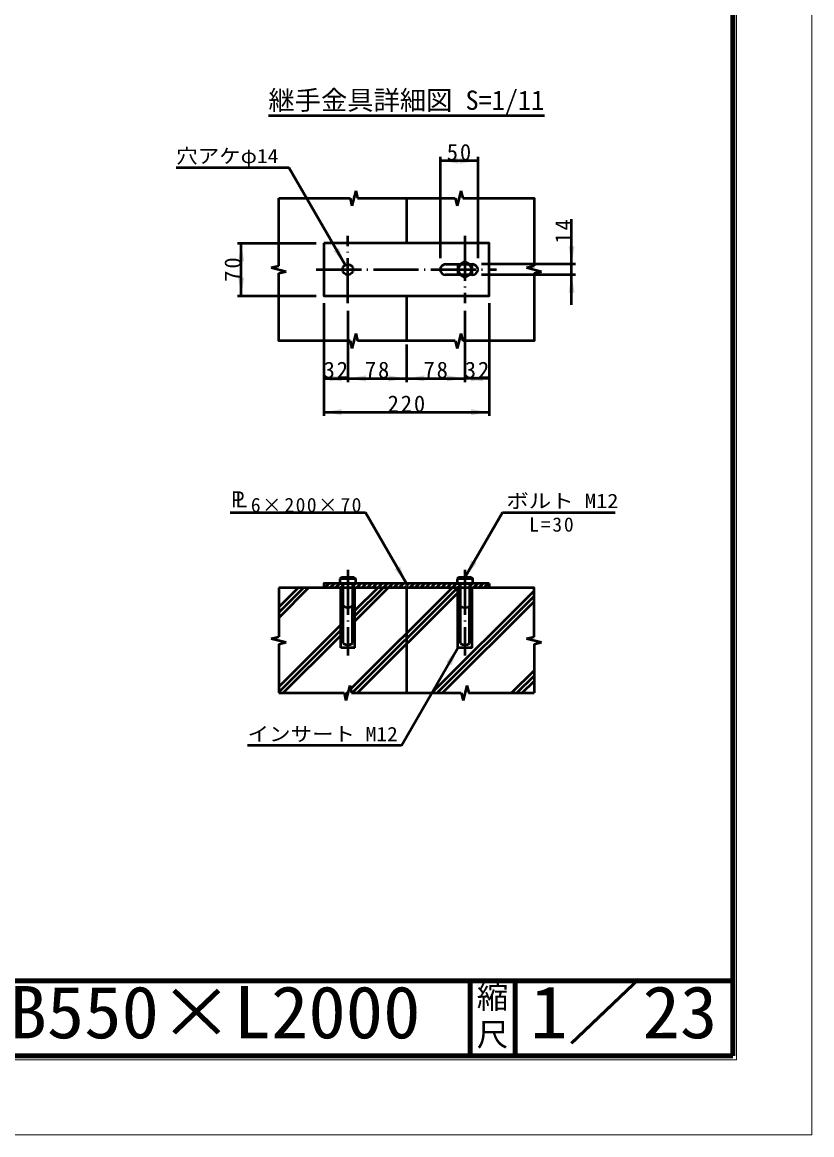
# Model space of a CAD drawing. Units: millimetres, scale not verified, with parts at other scales. Extents: x -2102 to 2102, y -1485 to 1485.
# Drawn here: x 1051 to 2102, y -1485 to -3 of the extents above; entities that cross this region are included whole.
import ezdxf
from ezdxf.enums import TextEntityAlignment as Align

# ---------------------------------------------------------------- set-up
doc = ezdxf.new("R2010")
doc.units = ezdxf.units.MM
doc.header["$LTSCALE"] = 5
doc.linetypes.add('DASHED', pattern=[7.5, 6, -1.5])
doc.linetypes.add('LONG_DASHED_DOTTED', pattern=[15.25, 12, -1.5, 0.25, -1.5])
doc.layers.add('0-0_V-nasSTD', color=7, linetype='Continuous', lineweight=50)
doc.layers.add('0-1_0', color=7, linetype='Continuous', lineweight=100)
doc.styles.add('ＭＳ ゴシック', font='')
doc.styles.get('ＭＳ ゴシック').set_extended_font_data('MS Gothic')

msp = doc.modelspace()

# ---------------------------------------------------------------- linework, layer by layer
at = {"layer": '0-0_V-nasSTD'}
for p, q in [((1379.023, -127.646), (1746.523, -127.646)), ((1607.773, -182.646), (1607.773, -317.646)), ((1607.773, -187.646), (1657.773, -187.646)), ((1657.773, -182.646), (1657.773, -317.646)), ((1256.273, -196.68), (1406.273, -196.68)), ((1481.273, -326.583), (1406.273, -196.68)), ((1495.273, -227.646), (1490.273, -247.646)), ((1495.273, -227.646), (1497.773, -237.646)), ((1635.273, -227.646), (1630.273, -247.646)), ((1635.273, -227.646), (1637.773, -237.646)), ((1392.773, -237.646), (1487.773, -237.646)), ((1392.773, -327.646), (1392.773, -237.646)), ((1487.773, -237.646), (1490.273, -247.646)), ((1497.773, -237.646), (1627.773, -237.646)), ((1562.773, -237.646), (1562.773, -297.646)), ((1627.773, -237.646), (1630.273, -247.646)), ((1782.773, -325.646), (1782.773, -265.646)), ((1337.773, -297.646), (1442.773, -297.646)), ((1342.773, -367.646), (1342.773, -297.646)), ((1614.773, -325.646), (1634.711, -325.646)), ((1646.835, -325.646), (1650.773, -325.646)), ((1787.773, -325.646), (1662.773, -325.646)), ((1782.773, -339.646), (1782.773, -325.646)), ((1382.773, -330.146), (1392.773, -327.646)), ((1382.773, -330.146), (1402.773, -335.146)), ((1392.773, -337.646), (1402.773, -335.146)), ((1634.711, -339.646), (1614.773, -339.646)), ((1650.773, -339.646), (1646.835, -339.646)), ((1787.773, -339.646), (1662.773, -339.646)), ((1722.773, -330.146), (1732.773, -327.646)), ((1722.773, -330.146), (1742.773, -335.146)), ((1732.773, -337.646), (1742.773, -335.146)), ((1782.773, -379.646), (1782.773, -339.646)), ((1337.773, -367.646), (1442.773, -367.646)), ((1562.773, -367.646), (1562.773, -427.646)), ((1452.773, -377.646), (1452.773, -527.646)), ((1672.773, -377.646), (1672.773, -527.646)), ((1484.773, -387.646), (1484.773, -482.646)), ((1640.773, -387.646), (1640.773, -482.646)), ((1487.773, -427.646), (1490.273, -437.646)), ((1495.273, -417.646), (1490.273, -437.646)), ((1495.273, -417.646), (1497.773, -427.646)), ((1627.773, -427.646), (1497.773, -427.646)), ((1627.773, -427.646), (1630.273, -437.646)), ((1635.273, -417.646), (1630.273, -437.646)), ((1635.273, -417.646), (1637.773, -427.646)), ((1562.773, -432.646), (1562.773, -482.646)), ((1452.773, -477.646), (1484.773, -477.646)), ((1484.773, -477.646), (1562.773, -477.646)), ((1562.773, -477.646), (1640.773, -477.646)), ((1672.773, -477.646), (1640.773, -477.646)), ((1452.773, -522.646), (1672.773, -522.646)), ((1328.154, -656.043), (1508.154, -656.043)), ((1508.154, -656.043), (1562.773, -750.646)), ((1690.773, -656.043), (1640.773, -742.646)), ((1690.773, -656.043), (1840.773, -656.043)), ((1453.832, -756.646), (1459.832, -750.646)), ((1460.903, -756.646), (1466.903, -750.646)), ((1467.974, -756.646), (1473.974, -750.646)), ((1476.273, -742.646), (1474.273, -744.646)), ((1495.273, -744.646), (1474.273, -744.646)), ((1475.045, -756.646), (1478.773, -752.918)), ((1493.273, -742.646), (1476.273, -742.646)), ((1478.773, -780.646), (1478.773, -750.646)), ((1495.188, -750.646), (1490.773, -755.06)), ((1490.773, -750.646), (1490.773, -780.646)), ((1493.273, -742.646), (1495.273, -744.646)), ((1496.259, -756.646), (1502.259, -750.646)), ((1503.33, -756.646), (1509.33, -750.646)), ((1510.401, -756.646), (1516.401, -750.646)), ((1517.472, -756.646), (1523.472, -750.646)), ((1524.543, -756.646), (1530.543, -750.646)), ((1531.614, -756.646), (1537.614, -750.646)), ((1538.685, -756.646), (1544.685, -750.646)), ((1545.756, -756.646), (1551.756, -750.646)), ((1552.827, -756.646), (1558.827, -750.646)), ((1559.898, -756.646), (1562.773, -753.771)), ((1565.898, -750.646), (1562.773, -753.771)), ((1566.969, -756.646), (1572.969, -750.646)), ((1574.04, -756.646), (1580.04, -750.646)), ((1581.111, -756.646), (1587.111, -750.646)), ((1588.183, -756.646), (1594.183, -750.646)), ((1595.254, -756.646), (1601.254, -750.646)), ((1602.325, -756.646), (1608.325, -750.646)), ((1609.396, -756.646), (1615.396, -750.646)), ((1616.467, -756.646), (1622.467, -750.646)), ((1623.538, -756.646), (1629.538, -750.646)), ((1632.273, -742.646), (1630.273, -744.646)), ((1651.273, -744.646), (1630.273, -744.646)), ((1630.609, -756.646), (1634.773, -752.482)), ((1649.273, -742.646), (1632.273, -742.646)), ((1634.773, -780.646), (1634.773, -750.646)), ((1650.751, -750.646), (1646.773, -754.624)), ((1646.773, -750.646), (1646.773, -780.646)), ((1649.273, -742.646), (1651.273, -744.646)), ((1651.822, -756.646), (1657.822, -750.646)), ((1658.893, -756.646), (1664.893, -750.646)), ((1665.964, -756.646), (1671.964, -750.646)), ((1672.773, -750.646), (1672.773, -756.646)), ((1392.773, -756.646), (1392.773, -821.646)), ((1418.477, -756.646), (1392.773, -782.349)), ((1425.548, -756.646), (1392.773, -789.421)), ((1432.619, -756.646), (1392.773, -796.492)), ((1475.273, -836.646), (1475.273, -756.646)), ((1623.538, -756.646), (1488.526, -891.657)), ((1630.609, -756.646), (1490.609, -896.646)), ((1494.273, -836.646), (1494.273, -756.646)), ((1524.543, -756.646), (1494.273, -786.916)), ((1531.614, -756.646), (1494.273, -793.987)), ((1538.685, -756.646), (1494.273, -801.058)), ((1497.68, -896.646), (1631.273, -763.053)), ((1562.773, -756.646), (1562.773, -896.646)), ((1596.675, -896.646), (1732.773, -760.548)), ((1603.746, -896.646), (1732.773, -767.619)), ((1631.273, -836.646), (1631.273, -756.646)), ((1650.273, -836.646), (1650.273, -756.646)), ((1478.773, -830.646), (1478.773, -780.646)), ((1490.773, -830.646), (1490.773, -780.646)), ((1610.817, -896.646), (1732.773, -774.69)), ((1634.773, -830.646), (1634.773, -780.646)), ((1646.773, -830.646), (1646.773, -780.646)), ((1454.543, -826.646), (1475.273, -805.916)), ((1461.614, -826.646), (1475.273, -812.987)), ((1382.773, -824.146), (1392.773, -821.646)), ((1382.773, -824.146), (1402.773, -829.146)), ((1454.543, -826.646), (1392.773, -888.416)), ((1461.614, -826.646), (1392.773, -895.487)), ((1392.773, -831.646), (1402.773, -829.146)), ((1468.685, -826.646), (1398.685, -896.646)), ((1468.685, -826.646), (1475.273, -820.058)), ((1722.773, -824.146), (1732.773, -821.646)), ((1722.773, -824.146), (1742.773, -829.146)), ((1732.773, -831.646), (1742.773, -829.146)), ((1741.685, -829.418), (1742.12, -828.982)), ((1393.041, -831.578), (1392.773, -831.847)), ((1392.773, -831.646), (1392.773, -896.646)), ((1494.273, -836.646), (1475.273, -836.646)), ((1556.273, -966.549), (1631.273, -836.646)), ((1650.273, -836.646), (1631.273, -836.646)), ((1732.773, -831.646), (1732.773, -896.646)), ((1702.741, -896.646), (1732.773, -866.614)), ((1709.812, -896.646), (1732.773, -873.685)), ((1487.273, -886.646), (1482.273, -906.646)), ((1487.273, -886.646), (1489.773, -896.646)), ((1643.273, -886.646), (1638.273, -906.646)), ((1716.883, -896.646), (1732.773, -880.756)), ((1392.773, -896.646), (1479.773, -896.646)), ((1479.773, -896.646), (1482.273, -906.646)), ((1480.526, -899.657), (1485.185, -894.999)), ((1489.773, -896.646), (1635.773, -896.646)), ((1635.773, -896.646), (1638.273, -906.646)), ((1556.273, -966.549), (1351.273, -966.549))]:
    msp.add_line(p, q, dxfattribs=at)
at = {"layer": '0-0_V-nasSTD', "linetype": 'LONG_DASHED_DOTTED'}
for p, q in [((1484.773, -377.646), (1484.773, -287.646)), ((1640.773, -287.646), (1640.773, -377.646)), ((1442.773, -332.646), (1682.773, -332.646)), ((1484.773, -732.646), (1484.773, -846.646)), ((1640.773, -732.646), (1640.773, -846.646))]:
    msp.add_line(p, q, dxfattribs=at)
at = {"layer": '0-0_V-nasSTD', "linetype": 'DASHED'}
for p, q in [((1634.711, -325.646), (1646.835, -325.646)), ((1646.835, -339.646), (1634.711, -339.646))]:
    msp.add_line(p, q, dxfattribs=at)
at = {"layer": '0-0_V-nasSTD', "lineweight": 100}
for p, q in [((1647.5, -1280), (1647.5, -1380)), ((1707.5, -1280), (1707.5, -1380)), ((-1997.5, -1380), (1997.5, -1380))]:
    msp.add_line(p, q, dxfattribs=at)
at = {"layer": '0-0_V-nasSTD', "lineweight": 18}
for points in [[(-2102.5, -1485), (-2102.5, 1485), (2102.5, 1485), (2102.5, -1485)], [(-2002.5, -1385), (-2002.5, 1385), (2002.5, 1385), (2002.5, -1385)]]:
    msp.add_lwpolyline(points, close=True, dxfattribs=at)
at = {"layer": '0-0_V-nasSTD', "lineweight": 100}
msp.add_lwpolyline([(1997.5, -1380), (1997.5, 1380), (-1997.5, 1380)], dxfattribs=at)
at = {"layer": '0-0_V-nasSTD'}
for points in [[(1637.773, -237.646), (1732.773, -237.646), (1732.773, -327.646)], [(1631.68, -327.396), (1640.773, -322.146), (1649.866, -327.396), (1649.866, -337.896)], [(1487.773, -427.646), (1392.773, -427.646), (1392.773, -337.646)], [(1649.866, -337.896), (1640.773, -343.146), (1631.68, -337.896), (1631.68, -327.396)], [(1732.773, -337.646), (1732.773, -427.646), (1637.773, -427.646)], [(1672.773, -750.646), (1452.773, -750.646), (1452.773, -756.646)], [(1474.273, -744.646), (1474.273, -750.646), (1495.273, -750.646), (1495.273, -744.646)], [(1630.273, -744.646), (1630.273, -750.646), (1651.273, -750.646), (1651.273, -744.646)], [(1732.773, -821.646), (1732.773, -756.646), (1392.773, -756.646)], [(1643.273, -886.646), (1645.773, -896.646), (1732.773, -896.646)]]:
    msp.add_lwpolyline(points, dxfattribs=at)
msp.add_lwpolyline([(1452.773, -297.646), (1452.773, -367.646), (1672.773, -367.646), (1672.773, -297.646)], close=True, dxfattribs=at)
for centre, radius in [((1484.773, -332.646), 7), ((1640.773, -332.646), 8.5)]:
    msp.add_circle(centre, radius, dxfattribs=at)
for centre, radius, start, end in [((1614.773, -332.646), 7, 90, 270), ((1650.773, -332.646), 7, 270, 90), ((1484.773, -771.208), 28.562, 68.4314, 111.5686), ((1640.773, -771.208), 28.562, 68.4314, 111.5686), ((1484.773, -772.646), 10, 233.1301, 306.8699), ((1640.773, -772.646), 10, 233.1301, 306.8699), ((1484.773, -822.646), 10, 233.1301, 306.8699), ((1640.773, -822.646), 10, 233.1301, 306.8699)]:
    msp.add_arc(centre, radius, start, end, dxfattribs=at)
for points in [[(1607.773, -187.646), (1631.773, -187.646), (1631.773, -183.646)], [(1607.773, -187.646), (1631.773, -191.646), (1631.773, -187.646)], [(1633.773, -187.646), (1633.773, -183.646), (1657.773, -187.646)], [(1633.773, -191.646), (1633.773, -187.646), (1657.773, -187.646)], [(1338.773, -321.646), (1342.773, -321.646), (1342.773, -297.646)], [(1342.773, -321.646), (1342.773, -297.646), (1346.773, -321.646)], [(1465.809, -307.799), (1469.273, -305.799), (1481.273, -326.583)], [(1469.273, -305.799), (1472.737, -303.799), (1481.273, -326.583)], [(1778.773, -301.646), (1782.773, -325.646), (1782.773, -301.646)], [(1782.773, -325.646), (1782.773, -301.646), (1786.773, -301.646)], [(1778.773, -363.646), (1782.773, -363.646), (1782.773, -339.646)], [(1782.773, -363.646), (1782.773, -339.646), (1786.773, -363.646)], [(1338.773, -343.646), (1342.773, -367.646), (1342.773, -343.646)], [(1342.773, -367.646), (1342.773, -343.646), (1346.773, -343.646)], [(1452.773, -477.646), (1476.773, -477.646), (1476.773, -473.646)], [(1460.773, -477.646), (1460.773, -473.646), (1484.773, -477.646)], [(1484.773, -477.646), (1508.773, -477.646), (1508.773, -473.646)], [(1538.773, -477.646), (1538.773, -473.646), (1562.773, -477.646)], [(1562.773, -477.646), (1586.773, -477.646), (1586.773, -473.646)], [(1616.773, -477.646), (1616.773, -473.646), (1640.773, -477.646)], [(1640.773, -477.646), (1664.773, -477.646), (1664.773, -473.646)], [(1648.773, -477.646), (1648.773, -473.646), (1672.773, -477.646)], [(1452.773, -477.646), (1476.773, -481.646), (1476.773, -477.646)], [(1460.773, -481.646), (1460.773, -477.646), (1484.773, -477.646)], [(1484.773, -477.646), (1508.773, -481.646), (1508.773, -477.646)], [(1538.773, -481.646), (1538.773, -477.646), (1562.773, -477.646)], [(1562.773, -477.646), (1586.773, -481.646), (1586.773, -477.646)], [(1616.773, -481.646), (1616.773, -477.646), (1640.773, -477.646)], [(1640.773, -477.646), (1664.773, -481.646), (1664.773, -477.646)], [(1648.773, -481.646), (1648.773, -477.646), (1672.773, -477.646)], [(1452.773, -522.646), (1476.773, -522.646), (1476.773, -518.646)], [(1452.773, -522.646), (1476.773, -526.646), (1476.773, -522.646)], [(1648.773, -522.646), (1648.773, -518.646), (1672.773, -522.646)], [(1648.773, -526.646), (1648.773, -522.646), (1672.773, -522.646)], [(1640.773, -742.646), (1649.309, -719.861), (1652.773, -721.861)], [(1640.773, -742.646), (1652.773, -721.861), (1656.237, -723.861)], [(1547.309, -731.861), (1550.773, -729.861), (1562.773, -750.646)], [(1550.773, -729.861), (1554.237, -727.861), (1562.773, -750.646)], [(1615.809, -855.43), (1619.273, -857.43), (1631.273, -836.646)], [(1619.273, -857.43), (1622.737, -859.43), (1631.273, -836.646)]]:
    msp.add_solid(points, dxfattribs=at)
at = {"layer": '0-1_0'}
msp.add_line((-1997.5, -1280), (1997.5, -1280), dxfattribs=at)

# ---------------------------------------------------------------- texts
at = {"layer": '0-0_V-nasSTD', "style": 'ＭＳ ゴシック'}
for s, height, p in [('継手金具詳細図 S=1/11', 25.66, (1379.023, -127.646)), ('縮', 30.79, (1656.482, -1326.001)), ('尺', 30.79, (1656.476, -1375.99))]:
    msp.add_text(s, height=height, dxfattribs=at).set_placement(p, align=Align.BOTTOM_LEFT)
for s, height, width, p in [('穴アケφ14', 19.06, 1.1, (1256.273, -196.68)), ('Ｐ', 21.63, 0.9, (1325.032, -656.043)), ('Ｌ', 21.63, 0.9, (1329.654, -656.043)), ('ボルト M12', 19.06, 1.15, (1695.773, -656.043)), ('インサート M12', 19.06, 1.1, (1351.273, -966.549)), ('H750×B550×L2000', 69.65, 1.05, (735.75, -1377.492)), ('1／23', 69.65, 1.05, (1727.75, -1377.418))]:
    msp.add_text(s, height=height, dxfattribs=dict(at, width=width)).set_placement(p, align=Align.BOTTOM_LEFT)
at = {"layer": '0-0_V-nasSTD', "attachment_point": 7, "style": 'ＭＳ ゴシック'}
for s, insert, char_height in [('\\T1.17;50', (1616.523, -187.646), 21.99), ('\\T1.17;32', (1452.523, -477.646), 21.99), ('\\T1.17;78', (1507.523, -477.646), 21.99), ('\\T1.17;78', (1585.523, -477.646), 21.99), ('\\T1.17;32', (1640.523, -477.646), 21.99), ('\\T1.17;220', (1537.773, -522.646), 21.99), ('\\T1.15;6×200×70', (1355.654, -656.043), 19.06), ('\\T1.19;L=30', (1726.242, -682.043), 19.06)]:
    msp.add_mtext(s, dxfattribs=dict(at, insert=insert, char_height=char_height))
at = {"layer": '0-0_V-nasSTD', "char_height": 21.99, "attachment_point": 7, "rotation": 90, "style": 'ＭＳ ゴシック'}
for s, insert in [('\\T1.17;14', (1782.773, -298.146)), ('\\T1.17;70', (1342.773, -348.896))]:
    msp.add_mtext(s, dxfattribs=dict(at, insert=insert))

doc.saveas('drawing.dxf')
